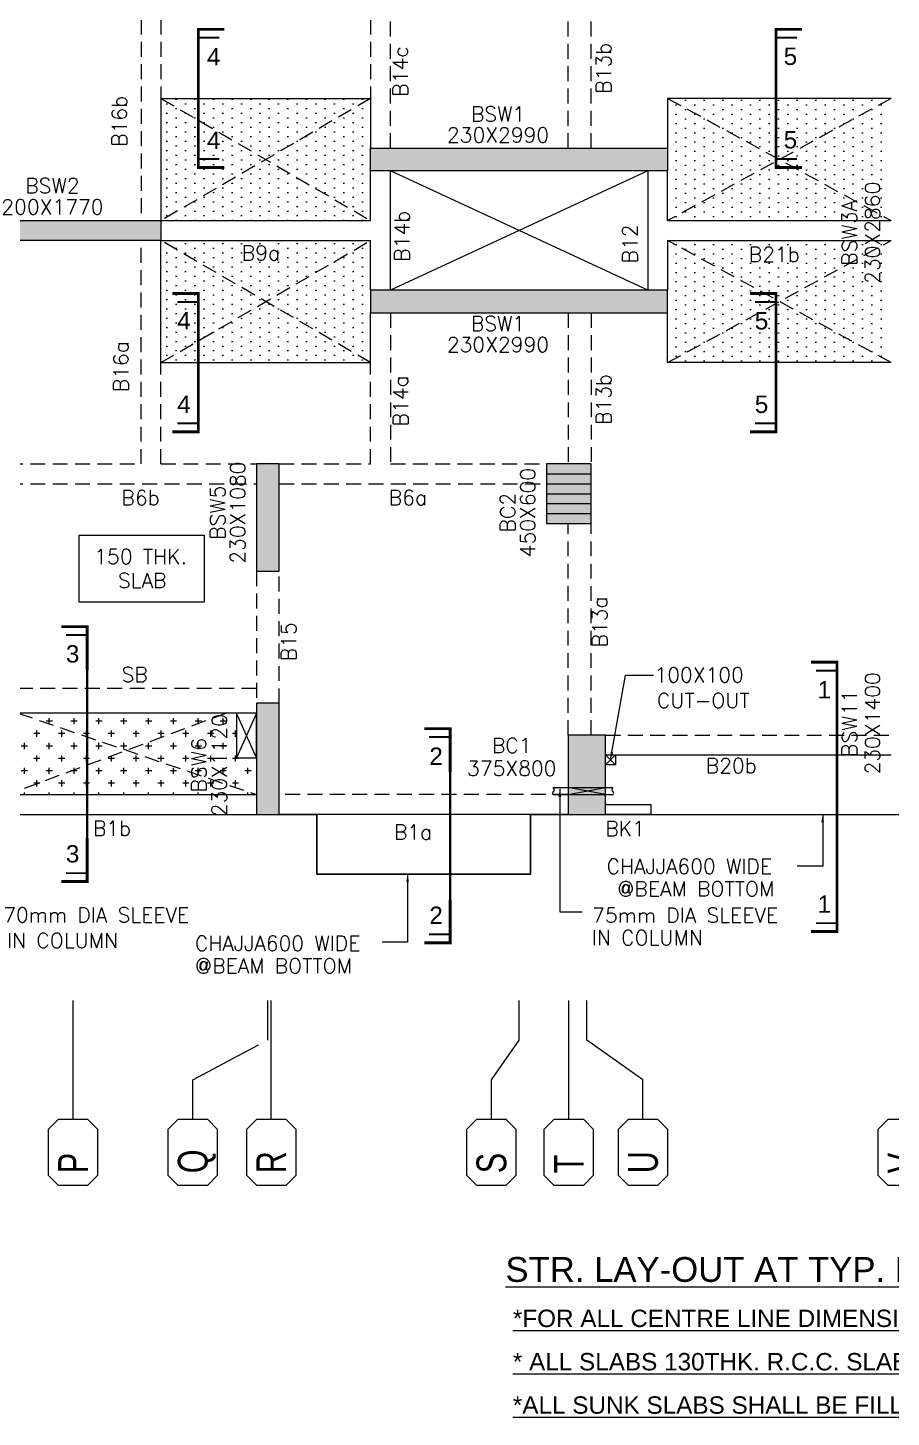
# Model space of a CAD drawing. Header units: inches. Extents: x 733929 to 798320, y 241462 to 287086.
# Drawn here: x 758369 to 767060, y 264523 to 278514 of the extents above; entities that cross this region are included whole.
import ezdxf
from ezdxf.enums import TextEntityAlignment as Align

# ---------------------------------------------------------------- set-up
doc = ezdxf.new("R2010")
doc.units = ezdxf.units.IN
doc.header["$LTSCALE"] = 600
doc.header["$MEASUREMENT"] = 0
for name, pattern in [('CENTER', [2, 1.25, -0.25, 0.25, -0.25]), ('CONTINOUS', [0]), ('HIDDEN', [0.375, 0.25, -0.125])]:
    doc.linetypes.add(name, pattern=pattern)
for name, color, linetype in [('B-100X750', 6, 'Continuous'), ('B-200X450', 212, 'Continuous'), ('B-200X600', 62, 'HIDDEN'), ('B-200x750', 141, 'HIDDEN'), ('B-230X600', 203, 'Continuous'), ('B-250XAS PER DETAIL', 13, 'Continuous'), ('REBARS', 10, 'Continuous'), ('S TEXT', 7, 'Continuous'), ('S-COL. NO.  COP', 1, 'Continuous'), ('S-COLUMN', 1, 'Continuous'), ('S-LEGEND', 7, 'Continuous'), ('S-SEC. MARK', 213, 'Continuous'), ('S-SLAB LINE', 30, 'Continuous'), ('S-SLAB NO.', 42, 'Continuous'), ('S-SLEEVE', 1, 'Continuous'), ('S-TEXT.', 7, 'Continuous'), ('TYPE-A&B_FINAL UNIT PLAN$0$ELE-6', 8, 'Continuous')]:
    doc.layers.add(name, color=color, linetype=linetype)
doc.layers.add('CENTER LINE', color=7, linetype='CENTER', lineweight=5, true_color=0x8b4646)
for name, color, linetype, lineweight in [('DIM', 9, 'Continuous', 25), ('du-bm nos mrk', 6, 'Continuous', 15), ('S-COL-HATCH', 8, 'Continuous', 15), ('S-CUT-OUT', 3, 'CONTINOUS', 18), ('S-PROJECTION', 171, 'CONTINOUS', 18), ('S-SUNK', 8, 'Continuous', 15)]:
    doc.layers.add(name, color=color, linetype=linetype, lineweight=lineweight)
doc.styles.add('ARIAL', font='arial.ttf')
doc.styles.add('MA', font='romans.shx', dxfattribs={"width": 0.8})
doc.styles.add('Roman', font='romans')
doc.styles.add('romans', font='romans.shx')
doc.styles.add('ROMANSE', font='romans.shx')
doc.styles.add('SANSSERIF', font='arial.ttf')
doc.styles.add('SWISS', font='swisscl.ttf')
doc.dimstyles.new('du-100', dxfattribs={"dimtxt": 250, "dimasz": 80, "dimexe": 1, "dimexo": 1, "dimgap": 25, "dimtad": 1, "dimdec": 0, "dimzin": 3, "dimdsep": 46, "dimtxsty": 'MA', "dimblk": '100', "dimcen": 1, "dimdle": 1, "dimclrd": 2, "dimclre": 2, "dimclrt": 256, "dimadec": 0, "dimazin": 1, "dimtfac": 1, "dimtdec": 0, "dimtofl": 0, "dimtmove": 0, "dimatfit": 0, "dimfxl": 0, "dimfxlon": 1, "dimtolj": 1, "dimlwd": 15, "dimlwe": 9, "dimarcsym": 0})
pattern_1 = [(90, (30675, 200), (-93.75, 46.875), [0, -93.75])]
pattern_2 = [(90, (30645, 1645), (-93.75, 46.875), [0, -93.75])]

# ---------------------------------------------------------------- blocks, each defined once
blk = doc.blocks.new('*U38')
at = {"color": 0}
for p, q in [((0, -400), (0, 0)), ((-755, -800), (0, -400)), ((-755, -1200), (-755, -800))]:
    blk.add_line(p, q, dxfattribs=at)
blk.add_lwpolyline([(-905, -1200), (-1005, -1300), (-1005, -1761), (-905, -1861), (-605, -1861), (-505, -1761), (-505, -1300), (-605, -1200)], close=True, dxfattribs=at)
at = {"color": 7, "ltscale": 650, "style": 'SWISS'}
blk.add_attdef('1', (-605, -1826), '', height=300, rotation=90, dxfattribs=at)
blk = doc.blocks.new('*U31')
at = {"color": 0}
for p, q in [((0, -400), (0, 0)), ((0, -800), (0, -400)), ((0, -1200), (0, -800))]:
    blk.add_line(p, q, dxfattribs=at)
blk.add_lwpolyline([(-150, -1200), (-250, -1300), (-250, -1761), (-150, -1861), (150, -1861), (250, -1761), (250, -1300), (150, -1200)], close=True, dxfattribs=at)
at = {"color": 7, "ltscale": 650, "style": 'SWISS'}
blk.add_attdef('1', (150, -1826), '', height=300, rotation=90, dxfattribs=at)
blk = doc.blocks.new('*U36')
at = {"color": 0}
for p, q in [((0, -400), (0, 0)), ((-279, -800), (0, -400)), ((-279, -1200), (-279, -800))]:
    blk.add_line(p, q, dxfattribs=at)
blk.add_lwpolyline([(-429, -1200), (-529, -1300), (-529, -1761), (-429, -1861), (-129, -1861), (-29, -1761), (-29, -1300), (-129, -1200)], close=True, dxfattribs=at)
at = {"color": 7, "ltscale": 650, "style": 'SWISS'}
blk.add_attdef('1', (-129, -1826), '', height=300, rotation=90, dxfattribs=at)
blk = doc.blocks.new('*U37')
at = {"color": 0}
for p, q in [((0, -400), (0, 0)), ((564, -800), (0, -400)), ((564, -1200), (564, -800))]:
    blk.add_line(p, q, dxfattribs=at)
blk.add_lwpolyline([(414, -1200), (314, -1300), (314, -1761), (414, -1861), (714, -1861), (814, -1761), (814, -1300), (714, -1200)], close=True, dxfattribs=at)
at = {"color": 7, "ltscale": 650, "style": 'SWISS'}
blk.add_attdef('1', (714, -1826), '', height=300, rotation=90, dxfattribs=at)
blk = doc.blocks.new('TOWER A&B C.L.LVL & NO-X')
at = {"layer": 'CENTER LINE', "color": 2, "ltscale": 1250}
for name, p, values in [('*U31', (22315, 0), {'1': ' P'}), ('*U38', (24275, 0), {'1': ' Q'}), ('*U31', (24310, 0), {'1': ' R'}), ('*U31', (27305, 0), {'1': ' T'}), ('*U31', (30665, 0), {'1': ' V'}), ('*U36', (26805, 0), {'1': ' S'}), ('*U37', (27487, 0), {'1': ' U'})]:
    blk.add_blockref(name, p, dxfattribs=at).add_auto_attribs(values)
blk = doc.blocks.new('100')
at = {"layer": 'DIM', "color": 2}
for p, q in [((1.5, 0), (-1.5, 0)), ((1.06, 1.06), (-1.06, -1.06)), ((0, -1.5), (0, 1.5))]:
    blk.add_line(p, q, dxfattribs=at)

msp = doc.modelspace()

# ---------------------------------------------------------------- hatches: boundary and pattern name
at = {"layer": 'REBARS'}
h = msp.add_hatch(color=8, dxfattribs=at)
h.dxf.hatch_style = 1
h.paths.add_polyline_path([(764809.7, 277072.2), (761819.7, 277072.2), (761819.7, 277302.2), (764809.7, 277302.2)])
h = msp.add_hatch(color=8, dxfattribs=at)
h.dxf.hatch_style = 1
h.paths.add_polyline_path([(759709.7, 276372.2), (757939.7, 276372.2), (757939.7, 276572.2), (759709.7, 276572.2)])
h = msp.add_hatch(color=8, dxfattribs=at)
h.dxf.hatch_style = 1
h.paths.add_polyline_path([(764809.7, 275872.2), (761819.7, 275872.2), (761819.7, 275642.2), (764809.7, 275642.2)])
h = msp.add_hatch(color=8, dxfattribs=at)
h.dxf.hatch_style = 1
h.paths.add_polyline_path([(760669.7, 273042.2), (760899.7, 273042.2), (760899.7, 274122.2), (760669.7, 274122.2)])
h = msp.add_hatch(color=8, dxfattribs=at)
h.dxf.hatch_style = 1
h.paths.add_polyline_path([(763589.7, 273522.2), (764039.7, 273522.2), (764039.7, 274122.2), (763589.7, 274122.2)])
h = msp.add_hatch(color=8, dxfattribs=at)
h.dxf.hatch_style = 1
h.paths.add_polyline_path([(760669.7, 270592.2), (760899.7, 270592.2), (760899.7, 271712.2), (760669.7, 271712.2)])
h = msp.add_hatch(color=8, dxfattribs=at)
h.dxf.hatch_style = 1
h.paths.add_polyline_path([(763809.7, 270592.2), (764184.7, 270592.2), (764184.7, 271392.2), (763809.7, 271392.2)])
at = {"layer": 'S-COL-HATCH', "lineweight": 0}
h = msp.add_hatch(dxfattribs=at)
h.set_pattern_fill('DOTS', color=256, scale=1500, angle=90)
h.set_pattern_definition(pattern_1)
h.paths.add_polyline_path([(761824.7, 277802.2), (759714.7, 277802.2), (759714.7, 276572.2), (761824.7, 276572.2)])
h = msp.add_hatch(dxfattribs=at)
h.set_pattern_fill('DOTS', color=256, scale=1500, angle=90)
h.set_pattern_definition(pattern_2)
h.paths.add_polyline_path([(764809.7, 276572.2), (767019.7, 276572.2), (767019.7, 277802.2), (764809.7, 277802.2)])
h = msp.add_hatch(dxfattribs=at)
h.set_pattern_fill('DOTS', color=256, scale=1500, angle=90)
h.set_pattern_definition(pattern_1)
h.paths.add_polyline_path([(761824.7, 275142.2), (759714.7, 275142.2), (759714.7, 276372.2), (761824.7, 276372.2)])
h = msp.add_hatch(dxfattribs=at)
h.set_pattern_fill('DOTS', color=256, scale=1500, angle=90)
h.set_pattern_definition(pattern_2)
h.paths.add_polyline_path([(764809.7, 276372.2), (767019.7, 276372.2), (767019.7, 275142.2), (764809.7, 275142.2)])
h = msp.add_hatch(dxfattribs=at)
h.set_pattern_fill('CROSS', color=256, scale=500, angle=90)
h.set_pattern_definition([(90, (30585, 3e-08), (-125, 125), [62.5, -187.5]), (180, (30616.25, 31.25), (-125, -125), [62.5, -187.5])])
h.paths.add_polyline_path([(760469.7, 271162.2), (760469.7, 271462.2), (760374.7, 271462.2), (760374.7, 271612.2), (758368.8, 271612.2), (758368.8, 271412.2), (758174.7, 271412.2), (758174.7, 270792.2), (760674.7, 270792.2), (760674.7, 271462.2), (760669.7, 271462.2), (760669.7, 271162.2)])

# ---------------------------------------------------------------- linework, layer by layer
at = {"layer": 'B-100X750'}
msp.add_lwpolyline([(764639.7, 270592.2), (764184.7, 270592.2), (764184.7, 270692.2), (764639.7, 270692.2)], close=True, dxfattribs=at)
at = {"layer": 'B-200X450', "linetype": 'Continuous'}
for p, q in [((761819.7, 276572.2), (761819.7, 277072.2)), ((762019.7, 275872.2), (762019.7, 277072.2)), ((764609.7, 277072.2), (764609.7, 275872.2)), ((764809.7, 276572.2), (764809.7, 277072.2)), ((759709.7, 276572.2), (761819.7, 276572.2)), ((764809.7, 276572.2), (767059.7, 276572.2)), ((759709.7, 276372.2), (761819.7, 276372.2)), ((761819.7, 275872.2), (761819.7, 276372.2)), ((764809.7, 276372.2), (764809.7, 275872.2)), ((764809.7, 276372.2), (767059.7, 276372.2))]:
    msp.add_line(p, q, dxfattribs=at)
at = {"layer": 'B-200X600', "linetype": 'HIDDEN'}
for p, q in [((759509.7, 278822.2), (759509.7, 276572.2)), ((759709.7, 278822.2), (759709.7, 277802.2)), ((761819.7, 278822.2), (761819.7, 277802.2)), ((762019.7, 277302.2), (762019.7, 278822.2)), ((759509.7, 274122.2), (759509.7, 276372.2)), ((762019.7, 275642.2), (762019.7, 274122.2)), ((759709.7, 274122.2), (759709.7, 275142.2)), ((761819.7, 274122.2), (761819.7, 275142.2)), ((758169.7, 274122.2), (759509.7, 274122.2)), ((759709.7, 274122.2), (760669.7, 274122.2)), ((760899.7, 274122.2), (761819.7, 274122.2)), ((762019.7, 274122.2), (763589.7, 274122.2)), ((758169.7, 273922.2), (760669.7, 273922.2)), ((760899.7, 273922.2), (763589.7, 273922.2)), ((764184.7, 271392.2), (767059.7, 271392.2))]:
    msp.add_line(p, q, dxfattribs=at)
at = {"layer": 'B-200X600', "linetype": 'Continuous'}
for p, q in [((759709.7, 277802.2), (759709.7, 276572.2)), ((761819.7, 277802.2), (761819.7, 277302.2)), ((759709.7, 275142.2), (759709.7, 276372.2)), ((761819.7, 275142.2), (761819.7, 275642.2)), ((758169.7, 270792.2), (760669.7, 270792.2))]:
    msp.add_line(p, q, dxfattribs=at)
at = {"layer": 'B-200X600', "linetype": 'ByBlock'}
msp.add_line((764184.7, 271192.2), (767059.7, 271192.2), dxfattribs=at)
at = {"layer": 'B-200X600', "linetype": 'CONTINOUS'}
msp.add_line((758169.7, 270592.2), (760669.7, 270592.2), dxfattribs=at)
at = {"layer": 'B-200x750', "linetype": 'HIDDEN'}
msp.add_line((763809.7, 270792.2), (760899.7, 270792.2), dxfattribs=at)
at = {"layer": 'B-200x750', "linetype": 'CONTINOUS'}
msp.add_line((763809.7, 270592.2), (760899.7, 270592.2), dxfattribs=at)
at = {"layer": 'B-230X600', "linetype": 'HIDDEN'}
for p, q in [((763809.7, 277302.2), (763809.7, 278822.2)), ((764039.7, 277302.2), (764039.7, 278822.2)), ((763809.7, 275642.2), (763809.7, 274122.2)), ((764039.7, 275642.2), (764039.7, 274122.2)), ((763809.7, 271392.2), (763809.7, 273522.2)), ((764039.7, 271392.2), (764039.7, 273522.2)), ((760669.7, 273042.2), (760669.7, 271712.2)), ((760899.7, 271712.2), (760899.7, 273042.2))]:
    msp.add_line(p, q, dxfattribs=at)
at = {"layer": 'B-250XAS PER DETAIL', "linetype": 'HIDDEN'}
msp.add_line((760669.7, 271862.2), (758169.7, 271862.2), dxfattribs=at)
at = {"layer": 'B-250XAS PER DETAIL'}
msp.add_line((760669.7, 271612.2), (758169.7, 271612.2), dxfattribs=at)
at = {"layer": 'du-bm nos mrk'}
for p, q in [((763589.7, 274022.2), (764039.7, 274022.2)), ((763589.7, 273922.2), (764039.7, 273922.2)), ((763589.7, 273822.2), (764039.7, 273822.2)), ((763589.7, 273722.2), (764039.7, 273722.2)), ((763589.7, 273622.2), (764039.7, 273622.2)), ((763589.7, 273522.2), (764039.7, 273522.2))]:
    msp.add_line(p, q, dxfattribs=at)
msp.add_lwpolyline([(736509.7, 282352.2), (736509.7, 270592.2), (740329.7, 270592.2), (740329.7, 269992.2), (742479.7, 269992.2), (742479.7, 270592.2), (745589.7, 270592.2), (745589.7, 269992.2), (749029.7, 269992.2), (749029.7, 271612.2), (754729.7, 271612.2), (754729.7, 269992.2), (758169.7, 269992.2), (758169.7, 270592.2), (761279.7, 270592.2), (761279.7, 269992.2), (763429.7, 269992.2), (763429.7, 270592.2), (770919.7, 270592.2)], dxfattribs=at)
at = {"layer": 'S-COLUMN'}
for points in [[(764809.7, 277072.2), (761819.7, 277072.2), (761819.7, 277302.2), (764809.7, 277302.2)], [(759709.7, 276372.2), (757939.7, 276372.2), (757939.7, 276572.2), (759709.7, 276572.2)], [(764809.7, 275872.2), (761819.7, 275872.2), (761819.7, 275642.2), (764809.7, 275642.2)], [(760669.7, 273042.2), (760899.7, 273042.2), (760899.7, 274122.2), (760669.7, 274122.2)], [(763589.7, 273522.2), (764039.7, 273522.2), (764039.7, 274122.2), (763589.7, 274122.2)], [(760669.7, 270592.2), (760899.7, 270592.2), (760899.7, 271712.2), (760669.7, 271712.2)], [(763809.7, 270592.2), (764184.7, 270592.2), (764184.7, 271392.2), (763809.7, 271392.2)]]:
    msp.add_lwpolyline(points, close=True, dxfattribs=at)
at = {"layer": 'S-CUT-OUT', "lineweight": 0}
for p, q in [((764609.7, 277072.2), (762019.7, 275872.2)), ((764609.7, 275872.2), (762019.7, 277072.2))]:
    msp.add_line(p, q, dxfattribs=at)
at = {"layer": 'S-CUT-OUT'}
for p, q in [((760669.7, 271612.2), (760469.7, 271162.2)), ((760669.7, 271162.2), (760469.7, 271612.2)), ((764284.7, 271192.2), (764184.7, 271092.2)), ((764284.7, 271092.2), (764184.7, 271192.2))]:
    msp.add_line(p, q, dxfattribs=at)
for points in [[(760469.7, 271162.2), (760669.7, 271162.2), (760669.7, 271612.2), (760469.7, 271612.2)], [(764284.7, 271092.2), (764184.7, 271092.2), (764184.7, 271192.2), (764284.7, 271192.2)]]:
    msp.add_lwpolyline(points, close=True, dxfattribs=at)
at = {"layer": 'S-PROJECTION'}
for points in [[(763429.7, 270592.2), (763429.7, 269992.2), (761279.7, 269992.2), (761279.7, 270592.2)], [(764639.7, 270592.2), (769709.7, 270592.2)]]:
    msp.add_lwpolyline(points, dxfattribs=at)
at = {"layer": 'S-SEC. MARK', "extrusion": (6.18596e-08, 0, 1), "elevation": 0}
for points, const_width in [([(760346.7, 278498.3), (760346.7, 278498.3), (760085.9, 278498.3), (760085.9, 278062.9)], 29.2), ([(760297.2, 278413.2), (760085.9, 278413.2), (760085.9, 278062.9)], 19.4), ([(766161, 278498.3), (766161, 278498.3), (765900.2, 278498.3), (765900.2, 278062.9)], 29.2), ([(766111.4, 278413.2), (765900.2, 278413.2), (765900.2, 278062.9)], 19.4), ([(760346.7, 277106.7), (760346.7, 277106.7), (760085.9, 277106.7), (760085.9, 277542)], 29.2), ([(760297.2, 277191.8), (760085.9, 277191.8), (760085.9, 277542)], 19.4), ([(766161, 277106.7), (766161, 277106.7), (765900.2, 277106.7), (765900.2, 277542)], 29.2), ([(766111.4, 277191.8), (765900.2, 277191.8), (765900.2, 277542)], 19.4)]:
    msp.add_lwpolyline(points, dxfattribs=dict(at, const_width=const_width))
at = {"layer": 'S-SEC. MARK', "linetype": 'HIDDEN', "ltscale": 0.8, "const_width": 24}
for points in [[(760085.9, 277542), (760085.9, 278062.9)], [(765900.2, 277542), (765900.2, 278062.9)], [(760085.9, 275402.3), (760085.9, 274881.5)], [(765900.2, 275402.3), (765900.2, 274881.5)], [(758966.2, 272048.4), (758966.2, 270351.5)]]:
    msp.add_lwpolyline(points, dxfattribs=at)
at = {"layer": 'S-SEC. MARK', "extrusion": (-6.18596e-08, 0, 1), "elevation": 0}
for points, const_width in [([(759825.1, 275837.7), (759825.1, 275837.7), (760085.9, 275837.7), (760085.9, 275402.3)], 29.2), ([(759874.7, 275752.6), (760085.9, 275752.6), (760085.9, 275402.3)], 19.4), ([(765639.4, 275837.7), (765639.4, 275837.7), (765900.2, 275837.7), (765900.2, 275402.3)], 29.2), ([(765688.9, 275752.6), (765900.2, 275752.6), (765900.2, 275402.3)], 19.4), ([(759825.1, 274446.1), (759825.1, 274446.1), (760085.9, 274446.1), (760085.9, 274881.5)], 29.2), ([(759874.7, 274531.2), (760085.9, 274531.2), (760085.9, 274881.5)], 19.4), ([(765639.4, 274446.1), (765639.4, 274446.1), (765900.2, 274446.1), (765900.2, 274881.5)], 29.2), ([(765688.9, 274531.2), (765900.2, 274531.2), (765900.2, 274881.5)], 19.4), ([(758705.4, 272483.8), (758705.4, 272483.8), (758966.2, 272483.8), (758966.2, 272048.4)], 29.2), ([(758755, 272398.7), (758966.2, 272398.7), (758966.2, 272048.4)], 19.4), ([(766253.5, 272125.3), (766253.5, 272125.3), (766514.3, 272125.3), (766514.3, 271689.9)], 29.2), ([(766303.1, 272040.2), (766514.3, 272040.2), (766514.3, 271689.9)], 19.4), ([(762359, 271456.4), (762359, 271456.4), (762619.8, 271456.4), (762619.8, 271021)], 29.2), ([(762408.6, 271371.3), (762619.8, 271371.3), (762619.8, 271021)], 19.4), ([(758705.4, 269916.2), (758705.4, 269916.2), (758966.2, 269916.2), (758966.2, 270351.5)], 29.2), ([(758755, 270001.3), (758966.2, 270001.3), (758966.2, 270351.5)], 19.4), ([(766253.5, 269413), (766253.5, 269413), (766514.3, 269413), (766514.3, 269848.4)], 29.2), ([(766303.1, 269498.1), (766514.3, 269498.1), (766514.3, 269848.4)], 19.4), ([(762359, 269300.3), (762359, 269300.3), (762619.8, 269300.3), (762619.8, 269735.7)], 29.2), ([(762408.6, 269385.4), (762619.8, 269385.4), (762619.8, 269735.7)], 19.4)]:
    msp.add_lwpolyline(points, dxfattribs=dict(at, const_width=const_width))
at = {"layer": 'S-SEC. MARK', "linetype": 'HIDDEN', "ltscale": 0.8, "const_width": 24, "elevation": 0}
for points in [[(766514.3, 271689.9), (766514.3, 269848.4)], [(762619.8, 271021), (762619.8, 269735.7)]]:
    msp.add_lwpolyline(points, dxfattribs=at)
at = {"layer": 'S-SLAB LINE'}
for p, q in [((759709.7, 277802.2), (761819.7, 277802.2)), ((767059.7, 277802.2), (764809.7, 277802.2)), ((764809.7, 277802.2), (764809.7, 277302.2)), ((764809.7, 275142.2), (764809.7, 275642.2)), ((759709.7, 275142.2), (761819.7, 275142.2)), ((767059.7, 275142.2), (764809.7, 275142.2))]:
    msp.add_line(p, q, dxfattribs=at)
at = {"layer": 'S-SLAB NO.'}
msp.add_lwpolyline([(758885.5, 273403.3), (760143.7, 273403.3), (760143.7, 272729.3), (758885.5, 272729.3)], close=True, dxfattribs=at)
at = {"layer": 'S-SLEEVE'}
for p, q in [((763657, 270792.2), (764259.1, 270792.2)), ((763657.1, 270862.2), (764259.1, 270862.2)), ((763809.7, 270792.2), (764184.7, 270862.2)), ((764184.7, 270792.2), (763809.7, 270862.2))]:
    msp.add_line(p, q, dxfattribs=at)
for centre, radius, start, end in [((763667.2, 270806.7), 17.7, 118.93394, 234.99037), ((763642.7, 270841.6), 25.1, 309.45332, 55.10412), ((764273.5, 270841.6), 25.1, 124.89588, 230.54668), ((764249, 270806.7), 17.7, 305.00963, 61.06606)]:
    msp.add_arc(centre, radius, start, end, dxfattribs=at)
at = {"layer": 'S-SUNK', "linetype": 'HIDDEN', "lineweight": 0}
for p, q in [((761819.7, 277802.2), (759709.7, 276572.2)), ((759709.7, 277802.2), (761819.7, 276572.2)), ((767059.7, 277802.2), (764809.7, 276572.2)), ((764809.7, 277802.2), (767059.7, 276572.2)), ((761819.7, 275142.2), (759709.7, 276372.2)), ((759709.7, 275142.2), (761819.7, 276372.2)), ((767059.7, 275142.2), (764809.7, 276372.2)), ((764809.7, 275142.2), (767059.7, 276372.2)), ((760369.7, 271612.2), (758169.7, 270792.2)), ((758269.7, 271612.2), (760669.7, 270792.2))]:
    msp.add_line(p, q, dxfattribs=at)
at = {"layer": 'TYPE-A&B_FINAL UNIT PLAN$0$ELE-6'}
for p, q in [((761049.7, 277802.2), (761819.7, 277802.2)), ((765649.7, 277802.2), (764809.7, 277802.2)), ((761049.7, 275142.2), (761819.7, 275142.2)), ((765649.7, 275142.2), (764809.7, 275142.2))]:
    msp.add_line(p, q, dxfattribs=at)

# ---------------------------------------------------------------- block references
at = {"layer": 'CENTER LINE', "color": 2}
msp.add_blockref('TOWER A&B C.L.LVL & NO-X', (736509.7, 268720.1), dxfattribs=at)

# ---------------------------------------------------------------- texts
at = {"layer": 'du-bm nos mrk', "style": 'Roman'}
for s, p in [('B14c', (762194.9, 277820.4)), ('B13b', (764240.2, 277850)), ('B16b', (759366.2, 277315.5)), ('B14b', (762210.4, 276157.9)), ('B12', (764504.6, 276141.2)), ('B16a', (759381.3, 274844.9)), ('B14a', (762196.2, 274501.5)), ('B13b', (764240.2, 274515.3)), ('B13a', (764201.3, 272273.9, 0))]:
    msp.add_text(s, height=150, rotation=90, dxfattribs=at).set_placement(p)
for s, p in [('B9a', (760522.6, 276171.7, 0)), ('B21b', (765625.8, 276156.7, 0)), ('B6b', (759311.4, 273706.4, 0)), ('B6a', (762001.9, 273708, 0)), ('SB', (759313.5, 271925.9)), ('B20b', (765193.3, 271009, 0)), ('B1b', (759023.7, 270377.9, 0)), ('B1a', (762053.7, 270340, 0)), ('BK1', (764182.2, 270375))]:
    msp.add_text(s, height=150, dxfattribs=at).set_placement(p)
msp.add_text('B15', height=150, rotation=90, dxfattribs=at).set_placement((761070.9, 272331.9), align=Align.CENTER)
at = {"layer": 'S TEXT', "color": 1, "extrusion": (-1.33677e-08, 3.74197e-09, 1), "style": 'SANSSERIF'}
msp.add_text('%%USTR. LAY-OUT AT TYP. FLOOR ROOF SLAB LVL. (TYPE-E,F,I,J,K,L)', height=250, dxfattribs=at).set_placement((763176.7, 265885.7, 0))
at = {"layer": 'S-COL. NO.  COP', "ltscale": 0.5, "style": 'ROMANSE'}
for s, p in [('BSW1', (763102.3, 277570)), ('230X2990', (763102.3, 277358.7)), ('BSW2', (758617.1, 276848.5)), ('200X1770', (758617.1, 276635)), ('BSW1', (763101.2, 275460.3)), ('230X2990', (763101.2, 275249)), ('BC1', (763240.5, 271212.2)), ('375X800', (763240.5, 270982.4))]:
    msp.add_text(s, height=150, dxfattribs=at).set_placement(p, align=Align.CENTER)
for s, p in [('230X2860', (766946.6, 276449.3)), ('BSW3A', (766714.2, 276449.3)), ('230X1080', (760557.2, 273632.1)), ('450X600', (763476.6, 273632.1)), ('BSW5', (760355.8, 273632.1)), ('BC2', (763275.2, 273632.1)), ('230X1400', (766946.6, 271509.4)), ('BSW11', (766714.2, 271509.4)), ('230X1120', (760371.6, 271088.9)), ('BSW6', (760165.6, 271088.9))]:
    msp.add_text(s, height=150, rotation=90, dxfattribs=at).set_placement(p, align=Align.CENTER)
at = {"layer": 'S-LEGEND', "color": 0, "linetype": 'Continuous', "style": 'SANSSERIF'}
for s, p in [('%%U*FOR ALL CENTRE LINE DIMENSIONS & LOCATION REFER ARCH. DRG.', (763251.5, 265430.9, 0)), ('%%U* ALL SLABS 130THK. R.C.C. SLAB UNLESS OTHERWISE SPECIFIED.', (763251.5, 264994.4, 0)), ('%%U*ALL SUNK SLABS SHALL BE FILLED WITH LIGHT WEIGHT CINDER FILLING - DENSITY NOT MORE THEN THAN 12kn/m³', (763251.5, 264557.9, 0))]:
    msp.add_text(s, height=175, dxfattribs=at).set_placement(p)
at = {"layer": 'S-SEC. MARK', "extrusion": (3.09299e-08, -1.15432e-07, 1), "style": 'ARIAL'}
for s, p in [('4', (760172.3, 278134.2, 0)), ('5', (765977.5, 278139.5, 0))]:
    msp.add_text(s, height=175, rotation=0.00011, dxfattribs=at).set_placement(p)
at = {"layer": 'S-SEC. MARK', "extrusion": (3.09299e-08, 1.15432e-07, 1), "style": 'ARIAL'}
for s, p in [('4', (760172.3, 277293.4, 0.1)), ('5', (765977.5, 277298.8, 0.1))]:
    msp.add_text(s, height=175, rotation=359.99989, dxfattribs=at).set_placement(p)
at = {"layer": 'S-SEC. MARK', "extrusion": (-3.09299e-08, -1.15432e-07, 1), "style": 'ARIAL'}
for s, p in [('4', (759872.3, 275476, -0.1)), ('5', (765686.5, 275476, -0.1)), ('3', (758752.5, 272122, -0.1)), ('1', (766318.1, 271760.5, -0.1)), ('2', (762411.1, 271091.6, -0.1))]:
    msp.add_text(s, height=175, rotation=359.99989, dxfattribs=at).set_placement(p)
at = {"layer": 'S-SEC. MARK', "extrusion": (-3.09299e-08, 1.15432e-07, 1), "style": 'ARIAL'}
for s, p in [('4', (759872.3, 274635.2, 0)), ('5', (765686.5, 274635.2, 0)), ('3', (758752.5, 270108.4, 0)), ('1', (766318.1, 269602.1, 0)), ('2', (762411.1, 269489.4, 0))]:
    msp.add_text(s, height=175, rotation=0.00011, dxfattribs=at).set_placement(p)
at = {"layer": 'S-SLAB NO.', "style": 'romans'}
for s, p in [('150 THK.', (759504.4, 273189.1)), ('SLAB', (759520.2, 272948.4))]:
    msp.add_text(s, height=150, dxfattribs=at).set_placement(p, align=Align.MIDDLE)
at = {"layer": 'S-TEXT.', "style": 'Roman'}
for s, p in [('100X100', (764676.7, 271922.8)), ('CUT-OUT', (764702.5, 271665)), ('CHAJJA600 WIDE', (764194.5, 269994.6)), ('@BEAM BOTTOM   ', (764301.7, 269768.2)), ('70mm DIA SLEEVE', (758121.3, 269505.8)), ('75mm DIA SLEEVE', (764049.5, 269503)), ('IN COLUMN', (758159.5, 269248)), ('CHAJJA600 WIDE', (760051, 269219.5)), ('IN COLUMN', (764045.2, 269276.5)), ('@BEAM BOTTOM   ', (760051, 268993))]:
    msp.add_text(s, height=150, dxfattribs=at).set_placement(p)

# ---------------------------------------------------------------- leaders
at = {"layer": 'S-TEXT.'}
for points, override in [([(764234.7, 271142.2), (764386.2, 271993.5), (764666.3, 271993.5)], {"dimscale": 1, "dimtxt": 250, "dimasz": 80, "dimgap": 25, "dimtad": 0, "dimtxsty": 'MA', "dimclrd": 2, "dimlwd": 15}), ([(763723.6, 270849.2), (763723.6, 269611.8), (763949, 269611.8)], {"dimtad": 0, "dimarcsym": 1}), ([(766370.1, 270592.2), (766370.1, 270071.2), (766114.8, 270071.2)], {"dimgap": 25, "dimtad": 0, "dimarcsym": 1}), ([(762192.1, 269992.2), (762192.1, 269306.2), (761936.9, 269306.2)], {"dimgap": 25, "dimtad": 0, "dimarcsym": 1})]:
    msp.add_leader(points, dimstyle='du-100', override=override, dxfattribs=at)

doc.saveas('drawing.dxf')
